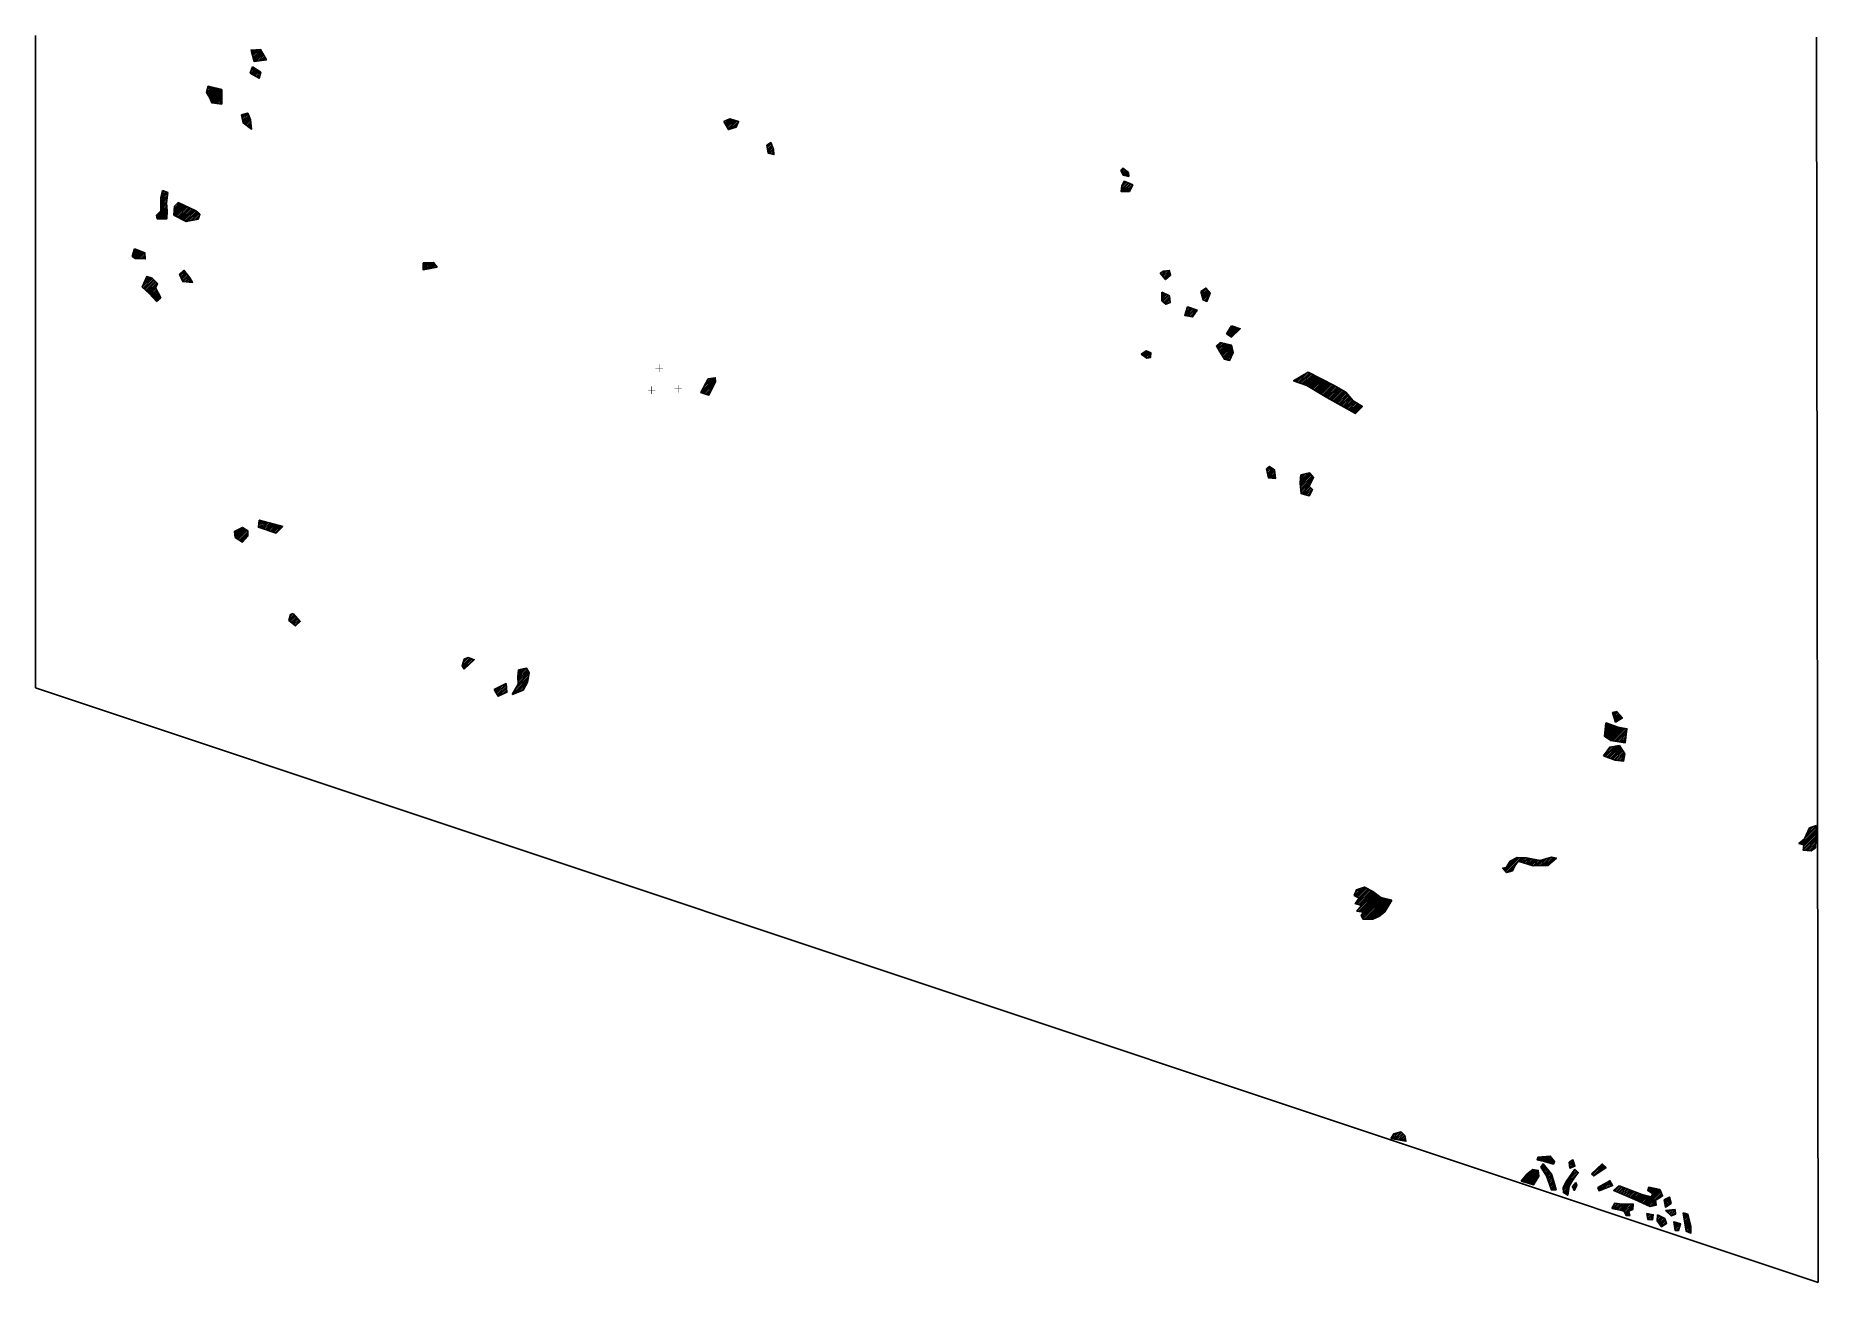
# Model space of a CAD drawing. Header units: metres. Extents: x -8.89 to -5.13, y -14.63 to -12.
import ezdxf

# ---------------------------------------------------------------- set-up
doc = ezdxf.new("R2010")
doc.units = ezdxf.units.M
doc.header["$LTSCALE"] = 25
doc.header["$MEASUREMENT"] = 0
doc.linetypes.add('STRICHPUNKTX2', pattern=[2, 1, -0.5, 0, -0.5])
doc.layers.get('0').update_dxf_attribs({"linetype": 'CONTINUOUS'})
for name, color, linetype in [('FEUER', 1, 'CONTINUOUS'), ('GRABUNGSGRENZE', 3, 'STRICHPUNKTX2'), ('KNOCHEN', 2, 'CONTINUOUS'), ('KNOCHENSCHRAFF', 2, 'CONTINUOUS')]:
    doc.layers.add(name, color=color, linetype=linetype)

# ---------------------------------------------------------------- blocks, each defined once
blk = doc.blocks.new('*X1')
at = {"color": 0}
for p, q in [((-843.5, -1203.06), (-843.26, -1202.83)), ((-843.42, -1203.34), (-842.89, -1202.81)), ((-843.35, -1203.62), (-842.52, -1202.79)), ((-843.27, -1203.89), (-842.15, -1202.77)), ((-843.2, -1204.17), (-841.78, -1202.75)), ((-843.12, -1204.45), (-841.48, -1202.81)), ((-843.05, -1204.73), (-841.36, -1203.04)), ((-842.97, -1205.01), (-841.23, -1203.27)), ((-842.88, -1205.28), (-841.1, -1203.5)), ((-842.48, -1205.22), (-840.98, -1203.72)), ((-842.07, -1205.17), (-840.85, -1203.95)), ((-841.66, -1205.11), (-840.72, -1204.18)), ((-843.61, -1207.77), (-842.62, -1206.78)), ((-843.59, -1207.4), (-842.83, -1206.64)), ((-843.39, -1207.9), (-842.4, -1206.92)), ((-843.37, -1206.82), (-843.05, -1206.5)), ((-843.16, -1208.03), (-842.19, -1207.06)), ((-842.94, -1208.16), (-841.97, -1207.2)), ((-842.71, -1208.29), (-841.76, -1207.33)), ((-842.49, -1208.42), (-841.55, -1207.47)), ((-842.26, -1208.54), (-841.58, -1207.86)), ((-841.25, -1205.06), (-840.6, -1204.4)), ((-840.84, -1205), (-840.47, -1204.63)), ((-840.43, -1204.94), (-840.35, -1204.86)), ((-852.9, -1211.76), (-851.82, -1210.68)), ((-852.79, -1212), (-851.54, -1210.75)), ((-852.77, -1211.27), (-852.1, -1210.61)), ((-852.66, -1212.22), (-851.26, -1210.82)), ((-852.64, -1210.79), (-852.39, -1210.54)), ((-852.52, -1212.44), (-850.97, -1210.89)), ((-852.38, -1212.65), (-850.69, -1210.96)), ((-852.25, -1212.87), (-850.41, -1211.03)), ((-852.14, -1213.12), (-850.13, -1211.1)), ((-852.04, -1213.37), (-849.84, -1211.18)), ((-851.94, -1213.63), (-849.72, -1211.4)), ((-851.85, -1213.88), (-849.72, -1211.76)), ((-842.04, -1208.67), (-841.72, -1208.35)), ((-851.63, -1214.02), (-849.72, -1212.11)), ((-851.31, -1214.06), (-849.72, -1212.46)), ((-851, -1214.1), (-849.72, -1212.82)), ((-850.68, -1214.14), (-849.72, -1213.17)), ((-850.37, -1214.18), (-849.72, -1213.53)), ((-850.05, -1214.21), (-849.72, -1213.88)), ((-849.74, -1214.25), (-849.72, -1214.23)), ((-845.52, -1216.75), (-845.21, -1216.44)), ((-845.46, -1217.04), (-844.7, -1216.29)), ((-845.4, -1217.33), (-844.23, -1216.17)), ((-845.33, -1217.63), (-844.13, -1216.42)), ((-845.27, -1217.92), (-844.02, -1216.67)), ((-845.21, -1218.21), (-843.92, -1216.92)), ((-845.02, -1218.37), (-843.82, -1217.17)), ((-844.81, -1218.52), (-843.71, -1217.42)), ((-844.61, -1218.67), (-843.63, -1217.69)), ((-844.41, -1218.82), (-843.59, -1218.01)), ((-844.21, -1218.97), (-843.56, -1218.33)), ((-844, -1219.12), (-843.53, -1218.65)), ((-843.8, -1219.28), (-843.49, -1218.97)), ((-843.6, -1219.43), (-843.46, -1219.29)), ((-743.64, -1218.11), (-743.28, -1217.75)), ((-743.51, -1218.33), (-742.6, -1217.42)), ((-743.38, -1218.56), (-742.24, -1217.42)), ((-743.25, -1218.78), (-741.97, -1217.5)), ((-743.12, -1219.01), (-741.7, -1217.58)), ((-743, -1219.23), (-741.43, -1217.67)), ((-742.87, -1219.46), (-741.16, -1217.75)), ((-742.66, -1219.61), (-740.89, -1217.83)), ((-742.15, -1219.45), (-740.63, -1217.93)), ((-741.64, -1219.29), (-740.89, -1218.54)), ((-734.69, -1222.94), (-734.58, -1222.84)), ((-734.63, -1223.24), (-733.82, -1222.43)), ((-734.57, -1223.53), (-733.72, -1222.68)), ((-734.51, -1223.82), (-733.62, -1222.94)), ((-734.45, -1224.12), (-733.53, -1223.2)), ((-734.39, -1224.41), (-733.43, -1223.46)), ((-734.27, -1224.65), (-733.33, -1223.71)), ((-733.99, -1224.72), (-733.26, -1223.99)), ((-733.71, -1224.8), (-733.23, -1224.32)), ((-733.43, -1224.87), (-733.2, -1224.64)), ((-862.61, -1234.19), (-861.28, -1232.87)), ((-862.61, -1234.55), (-861.15, -1233.09)), ((-862.61, -1234.9), (-861.2, -1233.49)), ((-862.61, -1235.26), (-861.25, -1233.89)), ((-862.61, -1235.61), (-861.3, -1234.29)), ((-862.54, -1233.77), (-861.54, -1232.77)), ((-862.41, -1233.28), (-861.8, -1232.67)), ((-862.28, -1232.8), (-862.05, -1232.57)), ((-863.49, -1237.9), (-861.34, -1235.75)), ((-863.42, -1238.18), (-861.31, -1236.07)), ((-863.34, -1238.46), (-861.28, -1236.4)), ((-863.03, -1238.5), (-861.25, -1236.72)), ((-862.67, -1238.49), (-861.25, -1237.08)), ((-862.61, -1235.96), (-861.34, -1234.7)), ((-862.61, -1236.32), (-861.39, -1235.1)), ((-862.61, -1236.67), (-861.36, -1235.42)), ((-862.3, -1238.49), (-861.26, -1237.44)), ((-861.94, -1238.48), (-861.28, -1237.81)), ((-859.84, -1237.44), (-857.91, -1235.51)), ((-859.8, -1237.04), (-858.15, -1235.39)), ((-859.8, -1237.74), (-857.67, -1235.62)), ((-859.76, -1236.64), (-858.39, -1235.28)), ((-859.71, -1236.25), (-858.63, -1235.17)), ((-859.67, -1235.85), (-858.87, -1235.05)), ((-859.56, -1237.86), (-857.43, -1235.74)), ((-859.33, -1237.99), (-857.19, -1235.85)), ((-859.1, -1238.11), (-856.95, -1235.96)), ((-858.87, -1238.23), (-856.71, -1236.08)), ((-858.63, -1238.35), (-856.47, -1236.19)), ((-858.4, -1238.47), (-856.23, -1236.3)), ((-858.17, -1238.59), (-856, -1236.42)), ((-857.94, -1238.71), (-855.76, -1236.53)), ((-857.7, -1238.83), (-855.52, -1236.65)), ((-857.47, -1238.96), (-855.28, -1236.76)), ((-857.24, -1239.08), (-855.07, -1236.91)), ((-856.79, -1238.98), (-854.87, -1237.07)), ((-856.34, -1238.88), (-854.68, -1237.23)), ((-855.89, -1238.79), (-854.49, -1237.39)), ((-855.44, -1238.69), (-854.38, -1237.63)), ((-861.58, -1238.47), (-861.29, -1238.18)), ((-854.98, -1238.59), (-854.57, -1238.18)), ((-868.54, -1246.48), (-867.23, -1245.18)), ((-868.53, -1246.12), (-867.49, -1245.08)), ((-868.36, -1245.6), (-867.75, -1244.99)), ((-868.33, -1246.63), (-866.97, -1245.28)), ((-868.19, -1245.08), (-868, -1244.89)), ((-868.12, -1246.77), (-866.72, -1245.37)), ((-867.87, -1246.88), (-866.46, -1245.47)), ((-867.53, -1246.89), (-866.2, -1245.56)), ((-867.19, -1246.9), (-865.94, -1245.66)), ((-866.84, -1246.91), (-865.92, -1245.99)), ((-866.5, -1246.92), (-865.91, -1246.33)), ((-866.15, -1246.93), (-865.89, -1246.67)), ((-858.58, -1250.31), (-857.69, -1249.43)), ((-807.22, -1248.81), (-806.15, -1247.73)), ((-807.22, -1249.16), (-805.79, -1247.73)), ((-807.22, -1248.46), (-806.51, -1247.74)), ((-807.22, -1248.1), (-806.87, -1247.75)), ((-806.87, -1249.16), (-805.42, -1247.72)), ((-806.43, -1249.08), (-805.06, -1247.71)), ((-806, -1249), (-804.87, -1247.87)), ((-805.56, -1248.92), (-804.72, -1248.07)), ((-805.13, -1248.84), (-804.57, -1248.28)), ((-804.69, -1248.75), (-804.42, -1248.48)), ((-866.5, -1252.93), (-864.53, -1250.97)), ((-866.31, -1253.1), (-864.32, -1251.1)), ((-866.25, -1252.33), (-864.8, -1250.88)), ((-866.13, -1253.27), (-864.14, -1251.28)), ((-865.99, -1251.72), (-865.07, -1250.79)), ((-865.94, -1253.44), (-863.96, -1251.46)), ((-865.75, -1253.6), (-863.79, -1251.64)), ((-865.73, -1251.1), (-865.34, -1250.71)), ((-865.57, -1253.77), (-863.61, -1251.81)), ((-865.38, -1253.94), (-863.43, -1251.99)), ((-865.2, -1254.11), (-863.38, -1252.28)), ((-865.01, -1254.28), (-863.66, -1252.92)), ((-858.47, -1250.56), (-857.54, -1249.63)), ((-858.36, -1250.81), (-857.38, -1249.83)), ((-858.26, -1251.06), (-857.23, -1250.02)), ((-858.15, -1251.3), (-857.07, -1250.22)), ((-858.04, -1251.55), (-856.92, -1250.42)), ((-857.88, -1251.73), (-856.76, -1250.62)), ((-857.55, -1251.77), (-856.61, -1250.82)), ((-857.23, -1251.8), (-856.46, -1251.02)), ((-856.91, -1251.83), (-856.32, -1251.24)), ((-856.59, -1251.86), (-856.19, -1251.46)), ((-856.27, -1251.89), (-856.05, -1251.68)), ((-855.95, -1251.93), (-855.91, -1251.89)), ((-864.85, -1254.46), (-863.61, -1253.23)), ((-864.68, -1254.65), (-863.49, -1253.46)), ((-864.52, -1254.84), (-863.37, -1253.69)), ((-864.35, -1255.03), (-863.25, -1253.92)), ((-864.19, -1255.22), (-863.13, -1254.16)), ((-864.02, -1255.4), (-863.01, -1254.39)), ((-863.86, -1255.59), (-862.88, -1254.62)), ((-863.69, -1255.78), (-862.76, -1254.85)), ((-863.52, -1255.97), (-862.64, -1255.09))]:
    blk.add_line(p, q, dxfattribs=at)
blk = doc.blocks.new('*X2')
at = {"color": 0}
for p, q in [((-659.83, -1228.35), (-659.36, -1227.87)), ((-659.73, -1228.6), (-659.16, -1228.03)), ((-659.62, -1228.84), (-658.97, -1228.19)), ((-659.52, -1229.09), (-658.78, -1228.35)), ((-659.38, -1229.3), (-658.58, -1228.51)), ((-659.29, -1230.63), (-659.19, -1230.53)), ((-659.09, -1229.37), (-658.39, -1228.67)), ((-658.8, -1229.43), (-658.3, -1228.94)), ((-658.51, -1229.5), (-658.28, -1229.27)), ((-659.83, -1232.59), (-658.21, -1230.97)), ((-659.8, -1232.2), (-658.46, -1230.86)), ((-659.76, -1231.81), (-658.7, -1230.75)), ((-659.65, -1231.34), (-658.94, -1230.64)), ((-659.64, -1232.75), (-657.97, -1231.08)), ((-659.28, -1232.75), (-657.72, -1231.19)), ((-658.93, -1232.75), (-657.48, -1231.29)), ((-658.58, -1232.75), (-657.65, -1231.82)), ((-658.22, -1232.75), (-658.01, -1232.53)), ((-651.21, -1250.48), (-650.15, -1249.43)), ((-651.04, -1250.67), (-649.75, -1249.38)), ((-651.54, -1250.1), (-651, -1249.56)), ((-651.37, -1250.29), (-650.56, -1249.48)), ((-650.88, -1250.86), (-649.64, -1249.62)), ((-650.71, -1251.04), (-649.56, -1249.9)), ((-650.54, -1251.23), (-649.48, -1250.17)), ((-642.92, -1254.21), (-641.89, -1253.18)), ((-651.3, -1254.11), (-651.22, -1254.03)), ((-651.3, -1254.46), (-650.98, -1254.14)), ((-651.3, -1254.82), (-650.74, -1254.26)), ((-651.3, -1255.17), (-650.5, -1254.37)), ((-651.3, -1255.53), (-650.26, -1254.48)), ((-651.24, -1255.82), (-650.02, -1254.6)), ((-651.05, -1255.98), (-649.78, -1254.71)), ((-650.86, -1256.14), (-649.65, -1254.93)), ((-650.67, -1256.3), (-649.61, -1255.24)), ((-650.47, -1256.46), (-649.56, -1255.55)), ((-650.03, -1256.37), (-649.52, -1255.86)), ((-642.99, -1253.93), (-642.56, -1253.5)), ((-642.85, -1254.49), (-641.73, -1253.38)), ((-642.77, -1254.77), (-641.58, -1253.58)), ((-642.7, -1255.06), (-641.43, -1253.78)), ((-642.63, -1255.34), (-641.27, -1253.98)), ((-642.54, -1255.6), (-641.12, -1254.18)), ((-642.29, -1255.71), (-641.27, -1254.69)), ((-642.04, -1255.81), (-641.49, -1255.26)), ((-641.8, -1255.92), (-641.72, -1255.84)), ((-646.39, -1258.74), (-644.99, -1257.35)), ((-646.21, -1258.21), (-645.25, -1257.26)), ((-646.21, -1258.92), (-644.73, -1257.44)), ((-646.03, -1257.68), (-645.51, -1257.16)), ((-645.91, -1258.97), (-644.47, -1257.54)), ((-645.85, -1257.15), (-645.77, -1257.07)), ((-645.61, -1259.03), (-644.22, -1257.63)), ((-645.31, -1259.08), (-643.96, -1257.72)), ((-645.02, -1259.14), (-644.2, -1258.32)), ((-637.5, -1262.58), (-636.14, -1261.22)), ((-637.43, -1262.87), (-635.88, -1261.31)), ((-637.22, -1263.01), (-635.61, -1261.4)), ((-637.01, -1263.15), (-635.34, -1261.49)), ((-636.95, -1261.67), (-636.41, -1261.14)), ((-636.8, -1263.29), (-635.08, -1261.57)), ((-636.59, -1263.44), (-634.81, -1261.66)), ((-655.5, -1267.14), (-654.89, -1266.54)), ((-655.29, -1267.29), (-654.4, -1266.41)), ((-655.08, -1267.44), (-654.16, -1266.52)), ((-654.88, -1267.58), (-653.92, -1266.63)), ((-654.67, -1267.73), (-653.67, -1266.74)), ((-654.46, -1267.88), (-653.58, -1267)), ((-654.06, -1267.83), (-653.62, -1267.39)), ((-639.67, -1265.46), (-638.87, -1264.66)), ((-639.53, -1265.68), (-638.58, -1264.72)), ((-639.4, -1265.9), (-638.28, -1264.78)), ((-639.26, -1266.11), (-637.99, -1264.84)), ((-639.13, -1266.33), (-637.7, -1264.91)), ((-639, -1266.55), (-637.41, -1264.97)), ((-638.87, -1266.78), (-637.12, -1265.03)), ((-638.74, -1267), (-636.83, -1265.09)), ((-638.61, -1267.22), (-636.58, -1265.2)), ((-638.48, -1267.45), (-636.51, -1265.48)), ((-638.34, -1267.67), (-636.43, -1265.76)), ((-638.21, -1267.89), (-636.36, -1266.04)), ((-638.08, -1268.12), (-636.29, -1266.32)), ((-637.81, -1268.2), (-636.22, -1266.6)), ((-637.52, -1268.26), (-636.36, -1267.1)), ((-637.24, -1268.33), (-636.66, -1267.75)), ((-623.01, -1272.85), (-621.97, -1271.8)), ((-622.76, -1272.94), (-621.09, -1271.28)), ((-622.5, -1273.03), (-620.35, -1270.89)), ((-622.24, -1273.13), (-620.12, -1271.01)), ((-621.98, -1273.22), (-619.88, -1271.13)), ((-621.72, -1273.32), (-619.65, -1271.25)), ((-621.46, -1273.41), (-619.41, -1271.37)), ((-621.2, -1273.51), (-619.18, -1271.49)), ((-620.94, -1273.6), (-618.95, -1271.61)), ((-620.68, -1273.7), (-618.71, -1271.73)), ((-620.46, -1273.83), (-618.48, -1271.85)), ((-620.24, -1273.96), (-618.25, -1271.97)), ((-748.44, -1275.23), (-745.54, -1272.33)), ((-748.34, -1274.79), (-745.62, -1272.06)), ((-748.16, -1275.31), (-745.52, -1272.66)), ((-747.96, -1274.05), (-746.03, -1272.11)), ((-747.89, -1275.4), (-745.64, -1273.14)), ((-747.62, -1275.48), (-745.97, -1273.83)), ((-747.58, -1273.31), (-746.44, -1272.17)), ((-747.35, -1275.56), (-746.3, -1274.51)), ((-747.2, -1272.58), (-746.85, -1272.23)), ((-747.08, -1275.64), (-746.64, -1275.2)), ((-623.27, -1272.75), (-622.85, -1272.33)), ((-620.02, -1274.09), (-618.01, -1272.09)), ((-619.8, -1274.23), (-617.78, -1272.2)), ((-619.58, -1274.36), (-617.54, -1272.32)), ((-619.36, -1274.49), (-617.31, -1272.44)), ((-619.14, -1274.63), (-617.08, -1272.56)), ((-618.92, -1274.76), (-616.84, -1272.68)), ((-618.7, -1274.89), (-616.61, -1272.8)), ((-618.48, -1275.03), (-616.37, -1272.92)), ((-618.26, -1275.16), (-616.14, -1273.04)), ((-618.04, -1275.29), (-615.91, -1273.16)), ((-617.82, -1275.43), (-615.67, -1273.28)), ((-617.6, -1275.56), (-615.44, -1273.4)), ((-617.38, -1275.69), (-615.2, -1273.52)), ((-617.16, -1275.83), (-614.97, -1273.64)), ((-616.94, -1275.96), (-614.74, -1273.77)), ((-616.72, -1276.09), (-614.52, -1273.9)), ((-616.5, -1276.23), (-614.29, -1274.03)), ((-616.27, -1276.35), (-614.07, -1274.15)), ((-616.04, -1276.48), (-613.85, -1274.28)), ((-615.82, -1276.61), (-613.62, -1274.41)), ((-615.59, -1276.73), (-613.4, -1274.54)), ((-615.36, -1276.86), (-613.17, -1274.67)), ((-615.13, -1276.99), (-612.95, -1274.8)), ((-614.91, -1277.11), (-612.72, -1274.93)), ((-614.68, -1277.24), (-612.5, -1275.06)), ((-614.45, -1277.37), (-612.32, -1275.23)), ((-614.23, -1277.49), (-612.16, -1275.42)), ((-614, -1277.62), (-612, -1275.62)), ((-613.77, -1277.75), (-611.84, -1275.81)), ((-613.54, -1277.87), (-611.68, -1276)), ((-613.32, -1278), (-611.52, -1276.2)), ((-613.09, -1278.12), (-611.36, -1276.39)), ((-612.86, -1278.25), (-611.2, -1276.58)), ((-612.64, -1278.38), (-611.04, -1276.78)), ((-612.41, -1278.5), (-610.86, -1276.96)), ((-612.18, -1278.63), (-610.64, -1277.09)), ((-611.96, -1278.76), (-610.43, -1277.23)), ((-611.73, -1278.88), (-610.21, -1277.36)), ((-611.5, -1279.01), (-609.99, -1277.5)), ((-611.27, -1279.14), (-609.77, -1277.63)), ((-611.05, -1279.26), (-609.55, -1277.77)), ((-610.82, -1279.39), (-609.33, -1277.9)), ((-610.59, -1279.52), (-609.11, -1278.04)), ((-629.15, -1291.36), (-628.8, -1291.01)), ((-629.09, -1291.65), (-628.35, -1290.91)), ((-629.03, -1291.94), (-628.14, -1291.05)), ((-628.97, -1292.23), (-627.93, -1291.19)), ((-628.9, -1292.52), (-627.71, -1291.33)), ((-628.84, -1292.82), (-627.5, -1291.47)), ((-628.78, -1293.11), (-627.46, -1291.79)), ((-628.5, -1293.18), (-627.43, -1292.11)), ((-628.19, -1293.23), (-627.4, -1292.43)), ((-627.88, -1293.27), (-627.36, -1292.75)), ((-627.57, -1293.31), (-627.33, -1293.07)), ((-622.05, -1294.16), (-620.07, -1292.17)), ((-622.05, -1294.51), (-619.9, -1292.36)), ((-622.02, -1293.77), (-620.41, -1292.17)), ((-622.02, -1294.83), (-619.73, -1292.54)), ((-621.99, -1295.16), (-619.56, -1292.73)), ((-621.98, -1293.38), (-620.89, -1292.29)), ((-621.96, -1295.48), (-619.4, -1292.92)), ((-621.95, -1292.99), (-621.36, -1292.41)), ((-621.93, -1295.81), (-619.23, -1293.1)), ((-621.92, -1292.61), (-621.84, -1292.53)), ((-621.9, -1296.13), (-619.6, -1293.83)), ((-621.88, -1296.46), (-620, -1294.58)), ((-621.64, -1296.57), (-620.1, -1295.03)), ((-621.36, -1296.65), (-619.91, -1295.2)), ((-621.09, -1296.73), (-619.73, -1295.37)), ((-620.81, -1296.8), (-619.55, -1295.54)), ((-620.53, -1296.88), (-619.6, -1295.95)), ((-620.25, -1296.95), (-620.09, -1296.79))]:
    blk.add_line(p, q, dxfattribs=at)
blk = doc.blocks.new('*X3')
at = {"color": 0}
for p, q in [((-841.82, -1302.14), (-841.77, -1302.1)), ((-847.04, -1304.54), (-846.99, -1304.49)), ((-847.01, -1304.86), (-846.29, -1304.14)), ((-846.97, -1305.17), (-845.59, -1303.79)), ((-846.93, -1305.49), (-845.19, -1303.75)), ((-846.88, -1305.8), (-844.98, -1303.89)), ((-846.67, -1305.93), (-844.76, -1304.03)), ((-846.45, -1306.07), (-844.55, -1304.17)), ((-846.23, -1306.2), (-844.34, -1304.31)), ((-846.01, -1306.34), (-844.25, -1304.58)), ((-845.79, -1306.47), (-844.25, -1304.93)), ((-845.57, -1306.6), (-844.25, -1305.29)), ((-841.94, -1303.32), (-840.94, -1302.33)), ((-841.9, -1302.93), (-841.22, -1302.25)), ((-841.9, -1303.64), (-840.67, -1302.41)), ((-841.86, -1302.54), (-841.5, -1302.18)), ((-841.63, -1303.72), (-840.39, -1302.48)), ((-841.36, -1303.81), (-840.11, -1302.56)), ((-841.1, -1303.9), (-839.84, -1302.64)), ((-840.83, -1303.98), (-839.56, -1302.72)), ((-840.56, -1304.07), (-839.28, -1302.79)), ((-840.3, -1304.16), (-839.01, -1302.87)), ((-840.03, -1304.25), (-838.73, -1302.95)), ((-839.76, -1304.33), (-838.45, -1303.02)), ((-839.5, -1304.42), (-838.18, -1303.1)), ((-839.23, -1304.51), (-837.9, -1303.18)), ((-838.96, -1304.59), (-837.62, -1303.25)), ((-838.7, -1304.68), (-837.35, -1303.33)), ((-838.43, -1304.77), (-837.07, -1303.41)), ((-845.35, -1306.74), (-845.08, -1306.46)), ((-835.48, -1323.39), (-834.3, -1322.2)), ((-835.47, -1323.02), (-834.46, -1322.01)), ((-835.33, -1322.53), (-834.63, -1321.82)), ((-835.29, -1323.55), (-834.13, -1322.39)), ((-835.2, -1322.05), (-835.16, -1322)), ((-835.1, -1323.71), (-833.97, -1322.58)), ((-834.9, -1323.87), (-833.8, -1322.76)), ((-834.71, -1324.02), (-833.64, -1322.95)), ((-834.51, -1324.18), (-833.47, -1323.14)), ((-834.32, -1324.34), (-833.31, -1323.33)), ((-798.98, -1332.85), (-797.38, -1331.25)), ((-798.88, -1333.09), (-797.12, -1331.34)), ((-798.81, -1332.33), (-797.64, -1331.15)), ((-798.74, -1333.31), (-796.86, -1331.43)), ((-798.64, -1331.8), (-798.15, -1331.31)), ((-798.6, -1333.53), (-796.59, -1331.52)), ((-788.35, -1338.83), (-785.05, -1335.53)), ((-787.9, -1338.03), (-784.97, -1335.1)), ((-787.87, -1338.7), (-785.12, -1335.96)), ((-787.45, -1337.22), (-784.89, -1334.66)), ((-787.22, -1335.23), (-785.38, -1333.39)), ((-787.21, -1335.57), (-785.25, -1333.62)), ((-787.2, -1335.91), (-785.12, -1333.84)), ((-787.19, -1334.84), (-785.82, -1333.47)), ((-787.19, -1336.26), (-785, -1334.06)), ((-787.18, -1336.6), (-784.87, -1334.29)), ((-787.14, -1334.44), (-786.27, -1333.57)), ((-787.1, -1334.05), (-786.71, -1333.66)), ((-792.14, -1338.03), (-791.68, -1337.56)), ((-792, -1338.24), (-791, -1337.24)), ((-791.87, -1338.46), (-790.32, -1336.92)), ((-791.73, -1338.68), (-789.71, -1336.66)), ((-791.6, -1338.9), (-789.67, -1336.97)), ((-791.46, -1339.12), (-789.64, -1337.29)), ((-791.28, -1339.28), (-789.6, -1337.61)), ((-790.61, -1338.97), (-789.57, -1337.93)), ((-789.94, -1338.66), (-789.53, -1338.25)), ((-787.28, -1338.47), (-785.25, -1336.44)), ((-786.69, -1338.24), (-785.68, -1337.22))]:
    blk.add_line(p, q, dxfattribs=at)
blk = doc.blocks.new('*X4')
at = {"color": 0}
for p, q in [((-556.12, -1342.78), (-556.09, -1342.74)), ((-556.03, -1343.04), (-555.63, -1342.64)), ((-555.95, -1343.31), (-555.2, -1342.57)), ((-555.86, -1343.58), (-555.04, -1342.75)), ((-555.77, -1343.84), (-554.87, -1342.94)), ((-555.68, -1344.11), (-554.71, -1343.13)), ((-555.59, -1344.37), (-554.54, -1343.32)), ((-555.51, -1344.64), (-554.37, -1343.51)), ((-557.81, -1347.65), (-555.72, -1345.56)), ((-557.77, -1347.26), (-555.99, -1345.47)), ((-557.74, -1346.87), (-556.25, -1345.38)), ((-557.7, -1346.48), (-556.51, -1345.29)), ((-557.66, -1346.09), (-556.78, -1345.2)), ((-557.65, -1347.84), (-555.46, -1345.65)), ((-557.63, -1345.7), (-557.04, -1345.11)), ((-557.59, -1345.31), (-557.3, -1345.02)), ((-557.44, -1347.99), (-555.2, -1345.74)), ((-557.23, -1348.13), (-554.92, -1345.82)), ((-557.02, -1348.28), (-554.62, -1345.88)), ((-556.82, -1348.42), (-554.33, -1345.93)), ((-556.61, -1348.57), (-554.03, -1345.99)), ((-556.35, -1348.67), (-553.73, -1346.04)), ((-556.05, -1348.71), (-553.43, -1346.1)), ((-555.74, -1348.76), (-553.13, -1346.15)), ((-555.43, -1348.81), (-553.13, -1346.51)), ((-555.13, -1348.85), (-553.18, -1346.91)), ((-554.91, -1344.39), (-554.21, -1343.69)), ((-557.87, -1351.95), (-555.8, -1349.88)), ((-557.7, -1351.42), (-556.22, -1349.94)), ((-557.61, -1352.05), (-555.39, -1349.82)), ((-557.35, -1352.14), (-554.97, -1349.76)), ((-557.09, -1352.24), (-554.63, -1349.77)), ((-556.85, -1350.22), (-556.63, -1350)), ((-556.84, -1352.33), (-554.5, -1349.99)), ((-556.58, -1352.43), (-554.36, -1350.21)), ((-556.32, -1352.52), (-554.22, -1350.43)), ((-556.06, -1352.62), (-554.09, -1350.64)), ((-555.8, -1352.71), (-553.95, -1350.86)), ((-554.82, -1348.9), (-553.23, -1347.31)), ((-554.51, -1348.95), (-553.28, -1347.71)), ((-554.2, -1348.99), (-553.33, -1348.12)), ((-553.9, -1349.04), (-553.38, -1348.52)), ((-553.59, -1349.09), (-553.43, -1348.92)), ((-555.55, -1352.81), (-553.82, -1351.08)), ((-555.23, -1352.85), (-553.68, -1351.3)), ((-554.92, -1352.89), (-553.56, -1351.53)), ((-554.6, -1352.92), (-553.63, -1351.96)), ((-554.28, -1352.96), (-553.71, -1352.38)), ((-553.97, -1353), (-553.78, -1352.81)), ((-516.61, -1370.45), (-515.68, -1369.52)), ((-516.33, -1370.52), (-513.08, -1367.27)), ((-516.05, -1370.59), (-513.1, -1367.64)), ((-515.85, -1371.81), (-513.17, -1369.12)), ((-515.82, -1371.42), (-513.15, -1368.75)), ((-515.79, -1371.03), (-513.13, -1368.38)), ((-515.77, -1370.66), (-513.12, -1368.01)), ((-515.58, -1369.42), (-513.07, -1366.9)), ((-515.54, -1371.85), (-513.18, -1369.49)), ((-515.29, -1368.76), (-513.17, -1366.64)), ((-515.21, -1371.87), (-513.2, -1369.86)), ((-514.99, -1368.11), (-513.7, -1366.83)), ((-514.69, -1367.46), (-514.24, -1367.01)), ((-579.01, -1375.92), (-576.66, -1373.57)), ((-578.85, -1376.11), (-576.09, -1373.35)), ((-578.69, -1376.3), (-575.75, -1373.37)), ((-578.53, -1376.5), (-575.42, -1373.39)), ((-575.84, -1374.17), (-575.08, -1373.41)), ((-575.57, -1374.25), (-574.75, -1373.42)), ((-575.3, -1374.33), (-574.41, -1373.44)), ((-575.03, -1374.42), (-574.1, -1373.48)), ((-574.76, -1374.5), (-573.8, -1373.54)), ((-574.49, -1374.59), (-573.51, -1373.6)), ((-571.43, -1375.05), (-569.96, -1373.58)), ((-571.07, -1375.05), (-569.45, -1373.43)), ((-570.71, -1375.04), (-568.98, -1373.31)), ((-570.35, -1375.04), (-568.67, -1373.36)), ((-569.99, -1375.03), (-568.36, -1373.4)), ((-568.63, -1374.02), (-568.05, -1373.45)), ((-514.88, -1371.89), (-513.22, -1370.23)), ((-514.55, -1371.91), (-513.23, -1370.6)), ((-514.21, -1371.93), (-513.25, -1370.97)), ((-579.17, -1375.73), (-578.97, -1375.53)), ((-578.1, -1376.43), (-576.68, -1375)), ((-577.97, -1374.53), (-577.44, -1374)), ((-577.6, -1376.28), (-577.06, -1375.73)), ((-574.22, -1374.67), (-573.21, -1373.65)), ((-573.95, -1374.75), (-572.91, -1373.71)), ((-573.68, -1374.84), (-572.62, -1373.77)), ((-573.41, -1374.92), (-572.32, -1373.83)), ((-573.14, -1375), (-572.03, -1373.89)), ((-572.86, -1375.08), (-571.73, -1373.94)), ((-572.5, -1375.07), (-571.43, -1374)), ((-572.15, -1375.07), (-570.97, -1373.89)), ((-571.79, -1375.06), (-570.46, -1373.74)), ((-610.62, -1381.37), (-609.01, -1379.76)), ((-610.45, -1380.84), (-609.57, -1379.96)), ((-610.4, -1381.5), (-608.49, -1379.59)), ((-610.27, -1383.14), (-607.33, -1380.19)), ((-610.22, -1380.26), (-610.12, -1380.16)), ((-610.19, -1382.7), (-607.56, -1380.07)), ((-610.17, -1381.62), (-608.26, -1379.71)), ((-610.08, -1384.71), (-606.25, -1380.89)), ((-610, -1383.22), (-607.09, -1380.32)), ((-609.94, -1381.75), (-608.03, -1379.83)), ((-609.77, -1384.76), (-606.05, -1381.04)), ((-609.73, -1383.31), (-606.86, -1380.44)), ((-609.71, -1381.87), (-607.79, -1379.95)), ((-609.46, -1383.39), (-606.64, -1380.57)), ((-609.19, -1383.47), (-606.45, -1380.73)), ((-609.46, -1384.8), (-605.86, -1381.2)), ((-609.18, -1385.58), (-605.26, -1381.67)), ((-609.15, -1384.85), (-605.66, -1381.35)), ((-609.06, -1385.82), (-605.07, -1381.82)), ((-608.94, -1386.05), (-604.78, -1381.89)), ((-608.84, -1384.89), (-605.46, -1381.51)), ((-608.81, -1386.28), (-604.49, -1381.95)), ((-608.52, -1386.34), (-604.2, -1382.01)), ((-608.18, -1386.35), (-603.91, -1382.08)), ((-607.84, -1386.36), (-603.62, -1382.14)), ((-607.49, -1386.37), (-603.33, -1382.2)), ((-607.15, -1386.38), (-603.04, -1382.27)), ((-606.8, -1386.39), (-602.75, -1382.33)), ((-606.24, -1386.18), (-603.22, -1383.16)), ((-605.59, -1385.89), (-603.74, -1384.03)), ((-602.89, -1432.68), (-601.78, -1431.57)), ((-602.59, -1432.73), (-601.3, -1431.45)), ((-602.4, -1431.83), (-602.25, -1431.69)), ((-602.29, -1432.79), (-600.83, -1431.32)), ((-602, -1432.85), (-600.6, -1431.45)), ((-601.7, -1432.9), (-600.42, -1431.62)), ((-601.4, -1432.96), (-600.24, -1431.8)), ((-601.11, -1433.02), (-600.07, -1431.98)), ((-600.81, -1433.08), (-599.95, -1432.21)), ((-600.51, -1433.13), (-599.89, -1432.51)), ((-600.22, -1433.19), (-599.83, -1432.8)), ((-599.92, -1433.25), (-599.77, -1433.09)), ((-571.99, -1437.14), (-571.45, -1436.6)), ((-571.91, -1436.7), (-571.84, -1436.63)), ((-571.76, -1437.25), (-571.06, -1436.56)), ((-571.47, -1437.32), (-570.67, -1436.52)), ((-571.18, -1437.39), (-570.28, -1436.49)), ((-570.9, -1437.46), (-569.89, -1436.45)), ((-570.61, -1437.52), (-569.5, -1436.41)), ((-570.33, -1437.6), (-569.2, -1436.46)), ((-570.05, -1437.67), (-569.04, -1436.66)), ((-569.77, -1437.75), (-568.88, -1436.85)), ((-569.5, -1437.82), (-568.72, -1437.05)), ((-569.22, -1437.9), (-568.56, -1437.24)), ((-568.94, -1437.97), (-568.4, -1437.44)), ((-565.24, -1437.81), (-564.87, -1437.44)), ((-565.21, -1438.13), (-564.44, -1437.36)), ((-575.21, -1441.77), (-572.71, -1439.27)), ((-575.04, -1441.25), (-573.33, -1439.54)), ((-574.93, -1441.84), (-572.41, -1439.32)), ((-574.66, -1441.92), (-572.11, -1439.38)), ((-574.38, -1442), (-571.81, -1439.43)), ((-574.1, -1442.08), (-571.78, -1439.75)), ((-573.83, -1442.16), (-571.75, -1440.08)), ((-573.56, -1442.24), (-571.72, -1440.41)), ((-573.29, -1442.33), (-571.84, -1440.88)), ((-571.19, -1438.81), (-570.63, -1438.25)), ((-571.05, -1439.03), (-570.47, -1438.44)), ((-570.92, -1439.25), (-570.31, -1438.64)), ((-570.78, -1439.46), (-570.15, -1438.83)), ((-570.65, -1439.68), (-569.99, -1439.02)), ((-570.51, -1439.9), (-569.83, -1439.22)), ((-570.38, -1440.12), (-569.67, -1439.41)), ((-570.24, -1440.34), (-569.51, -1439.6)), ((-570.11, -1440.56), (-569.35, -1439.8)), ((-570.01, -1440.81), (-569.19, -1439.99)), ((-569.91, -1441.07), (-569.03, -1440.18)), ((-569.82, -1441.33), (-568.94, -1440.45)), ((-569.72, -1441.59), (-568.85, -1440.72)), ((-569.63, -1441.85), (-568.77, -1440.99)), ((-569.54, -1442.11), (-568.69, -1441.26)), ((-568.66, -1438.05), (-568.54, -1437.92)), ((-566.57, -1443.02), (-563.38, -1439.84)), ((-566.55, -1443.36), (-564.18, -1440.99)), ((-566.12, -1442.23), (-563.56, -1439.67)), ((-565.57, -1441.33), (-563.74, -1439.49)), ((-565.19, -1438.46), (-564.36, -1437.63)), ((-565.16, -1438.79), (-564.27, -1437.9)), ((-564.83, -1438.82), (-564.19, -1438.17)), ((-564.81, -1440.21), (-563.91, -1439.31)), ((-564.26, -1438.6), (-564.11, -1438.45)), ((-560.5, -1440.14), (-559.74, -1439.38)), ((-560.32, -1440.32), (-558.16, -1438.16)), ((-560.15, -1440.5), (-557.98, -1438.33)), ((-559.43, -1440.13), (-557.8, -1438.5)), ((-558.31, -1439.37), (-557.62, -1438.67)), ((-573.03, -1442.41), (-572.41, -1441.79)), ((-569.44, -1442.37), (-568.61, -1441.53)), ((-569.35, -1442.63), (-568.53, -1441.8)), ((-569.26, -1442.89), (-568.45, -1442.08)), ((-569.16, -1443.15), (-568.37, -1442.36)), ((-569.07, -1443.41), (-568.3, -1442.63)), ((-568.85, -1443.54), (-568.22, -1442.91)), ((-568.48, -1443.52), (-568.14, -1443.19)), ((-568.11, -1443.51), (-568.06, -1443.46)), ((-566.52, -1443.69), (-564.84, -1442)), ((-566.49, -1444.01), (-565.26, -1442.78)), ((-566.33, -1444.21), (-565.33, -1443.2)), ((-566.11, -1444.34), (-565.4, -1443.62)), ((-565.89, -1444.47), (-565.47, -1444.05)), ((-565.67, -1444.61), (-565.53, -1444.47)), ((-564.49, -1443.07), (-563.77, -1442.35)), ((-564.48, -1442.71), (-563.85, -1442.08)), ((-564.37, -1443.3), (-563.7, -1442.64)), ((-564.25, -1443.54), (-564.03, -1443.31)), ((-559.19, -1443.07), (-559.02, -1442.9)), ((-559.1, -1443.34), (-558.22, -1442.46)), ((-559.01, -1443.6), (-557.42, -1442.01)), ((-558.66, -1443.61), (-556.66, -1441.61)), ((-558.08, -1443.38), (-556.54, -1441.84)), ((-557.5, -1443.15), (-556.41, -1442.06)), ((-556.92, -1442.93), (-556.29, -1442.29)), ((-556.34, -1442.7), (-556.16, -1442.52)), ((-555.86, -1443.63), (-555.81, -1443.59)), ((-555.61, -1443.74), (-554.58, -1442.71)), ((-555.37, -1443.85), (-554.33, -1442.81)), ((-555.12, -1443.95), (-554.07, -1442.91)), ((-554.87, -1444.06), (-553.82, -1443)), ((-554.63, -1444.17), (-553.56, -1443.1)), ((-554.38, -1444.28), (-553.31, -1443.2)), ((-554.14, -1444.38), (-553.05, -1443.3)), ((-553.89, -1444.49), (-552.8, -1443.4)), ((-553.65, -1444.6), (-552.55, -1443.5)), ((-553.4, -1444.71), (-552.29, -1443.6)), ((-553.15, -1444.82), (-552.04, -1443.7)), ((-552.91, -1444.92), (-551.78, -1443.8)), ((-552.66, -1445.03), (-551.53, -1443.9)), ((-552.42, -1445.14), (-551.27, -1444)), ((-552.17, -1445.25), (-551.02, -1444.09)), ((-551.93, -1445.36), (-550.76, -1444.19)), ((-551.68, -1445.46), (-550.51, -1444.29)), ((-551.43, -1445.57), (-550.25, -1444.39)), ((-551.19, -1445.68), (-550, -1444.49)), ((-550.95, -1445.79), (-549.72, -1444.56)), ((-550.71, -1445.9), (-549.44, -1444.64)), ((-550.46, -1446.01), (-549.16, -1444.71)), ((-550.22, -1446.12), (-548.87, -1444.78)), ((-549.98, -1446.23), (-548.59, -1444.85)), ((-549.73, -1446.35), (-548.31, -1444.92)), ((-549.49, -1446.46), (-548.03, -1444.99)), ((-549.25, -1446.57), (-546.15, -1443.47)), ((-549.01, -1446.68), (-546.04, -1443.71)), ((-548.76, -1446.79), (-545.93, -1443.96)), ((-548.62, -1443.46), (-548.19, -1443.03)), ((-548.58, -1443.77), (-547.89, -1443.09)), ((-548.52, -1446.9), (-545.82, -1444.2)), ((-548.37, -1443.92), (-547.6, -1443.15)), ((-548.15, -1444.06), (-547.31, -1443.21)), ((-547.94, -1444.2), (-547.01, -1443.27)), ((-547.83, -1444.8), (-546.42, -1443.39)), ((-547.73, -1444.34), (-546.72, -1443.33)), ((-546.94, -1445.68), (-545.72, -1444.45)), ((-546.04, -1445.13), (-545.61, -1444.69)), ((-556.15, -1447.46), (-555.09, -1446.39)), ((-555.98, -1446.93), (-555.4, -1446.35)), ((-555.86, -1447.52), (-554.77, -1446.44)), ((-555.56, -1447.58), (-554.46, -1446.48)), ((-555.27, -1447.63), (-554.15, -1446.52)), ((-554.97, -1447.69), (-553.81, -1446.54)), ((-554.67, -1447.75), (-553.47, -1446.55)), ((-554.39, -1447.82), (-553.13, -1446.56)), ((-554.12, -1447.9), (-552.78, -1446.57)), ((-553.86, -1447.99), (-552.44, -1446.58)), ((-553.64, -1448.13), (-552.03, -1446.52)), ((-553.53, -1448.37), (-551.81, -1446.66)), ((-553.41, -1448.61), (-551.83, -1447.03)), ((-553.29, -1448.84), (-552.67, -1448.22)), ((-553.06, -1448.97), (-552.59, -1448.5)), ((-552.71, -1448.97), (-552.52, -1448.78)), ((-552.26, -1447.81), (-551.85, -1447.4)), ((-548.84, -1448.64), (-548.75, -1448.54)), ((-548.8, -1448.94), (-548.45, -1448.6)), ((-548.75, -1449.25), (-548.15, -1448.65)), ((-548.7, -1449.55), (-547.86, -1448.71)), ((-548.59, -1449.79), (-547.56, -1448.77)), ((-548.28, -1447.01), (-547.02, -1445.76)), ((-547.89, -1446.97), (-546.98, -1446.07)), ((-547.43, -1446.87), (-546.93, -1446.37)), ((-546.97, -1446.76), (-546.89, -1446.68)), ((-546.64, -1448.9), (-546.58, -1448.85)), ((-545.23, -1445.73), (-545.01, -1445.52)), ((-545.17, -1446.03), (-544.34, -1445.19)), ((-545.11, -1446.32), (-544.04, -1445.25)), ((-545.06, -1446.62), (-543.98, -1445.54)), ((-545, -1446.91), (-543.91, -1445.83)), ((-544.92, -1447.89), (-544.88, -1447.86)), ((-544.78, -1447.05), (-543.85, -1446.12)), ((-544.74, -1448.07), (-544.5, -1447.83)), ((-544.56, -1448.24), (-544.12, -1447.8)), ((-544.38, -1448.41), (-543.74, -1447.77)), ((-544.2, -1448.59), (-543.36, -1447.75)), ((-544.02, -1448.76), (-542.98, -1447.72)), ((-543.89, -1446.51), (-543.79, -1446.41)), ((-543.84, -1448.93), (-542.89, -1447.99)), ((-543.46, -1448.91), (-542.85, -1448.3)), ((-542.83, -1448.63), (-542.82, -1448.62)), ((-541.23, -1448.45), (-541.18, -1448.39)), ((-541.18, -1448.75), (-540.89, -1448.47)), ((-541.13, -1449.05), (-540.61, -1448.54)), ((-541.08, -1449.36), (-540.33, -1448.61)), ((-541.03, -1449.66), (-540.18, -1448.82)), ((-548.27, -1449.83), (-547.6, -1449.16)), ((-547.95, -1449.86), (-547.65, -1449.57)), ((-546.73, -1450.05), (-545.87, -1449.2)), ((-546.7, -1449.68), (-546.11, -1449.09)), ((-546.67, -1449.29), (-546.35, -1448.97)), ((-546.58, -1450.26), (-545.64, -1449.32)), ((-546.43, -1450.47), (-545.4, -1449.44)), ((-546.28, -1450.67), (-545.17, -1449.56)), ((-546.13, -1450.88), (-545.03, -1449.78)), ((-545.99, -1451.08), (-544.93, -1450.03)), ((-545.84, -1451.29), (-544.83, -1450.28)), ((-544.98, -1450.78), (-544.73, -1450.53)), ((-543.16, -1450.38), (-543.07, -1450.29)), ((-543.12, -1450.69), (-542.8, -1450.37)), ((-543.08, -1451), (-542.54, -1450.46)), ((-543.03, -1451.31), (-542.27, -1450.55)), ((-542.99, -1451.62), (-542, -1450.63)), ((-542.95, -1451.93), (-541.77, -1450.75)), ((-542.76, -1452.09), (-541.91, -1451.25)), ((-542.42, -1452.12), (-542.05, -1451.75)), ((-540.98, -1449.96), (-540.11, -1449.1)), ((-540.92, -1450.26), (-540.04, -1449.38)), ((-540.87, -1450.57), (-539.97, -1449.67)), ((-540.82, -1450.87), (-539.9, -1449.95)), ((-540.77, -1451.17), (-539.83, -1450.23)), ((-540.72, -1451.47), (-539.76, -1450.52)), ((-540.67, -1451.78), (-539.69, -1450.8)), ((-540.62, -1452.08), (-539.62, -1451.08)), ((-540.47, -1452.29), (-539.57, -1451.39)), ((-540.22, -1452.39), (-539.57, -1451.74)), ((-539.97, -1452.49), (-539.57, -1452.1)), ((-539.72, -1452.59), (-539.58, -1452.45))]:
    blk.add_line(p, q, dxfattribs=at)
blk = doc.blocks.new('LB')
at = {"layer": 'FEUER', "const_width": 0.1}
for points in [[(0, 0), (0, -1.6)], [(-0.8, -0.8), (0.8, -0.8)]]:
    blk.add_lwpolyline(points, dxfattribs=at)

msp = doc.modelspace()

# ---------------------------------------------------------------- linework, layer by layer
at = {"layer": 'GRABUNGSGRENZE', "flags": 128}
msp.add_lwpolyline([(-8.8901, -11.9981), (-8.8901, -13.3751), (-5.1268, -14.6306), (-5.131, -12.0011)], dxfattribs=at)
at = {"layer": 'KNOCHEN'}
for points in [[(-8.429, -12.0528), (-8.4355, -12.0284), (-8.4152, -12.0274), (-8.4031, -12.0493), (-8.429, -12.0528)], [(-8.4321, -12.064), (-8.4148, -12.0752), (-8.4184, -12.0879), (-8.4372, -12.0772), (-8.4321, -12.064)], [(-8.5256, -12.1049), (-8.4972, -12.1121), (-8.4972, -12.1426), (-8.518, -12.14), (-8.5221, -12.1293), (-8.5292, -12.1181), (-8.5256, -12.1049)], [(-8.4556, -12.1655), (-8.4424, -12.1615), (-8.4363, -12.1762), (-8.4343, -12.1955), (-8.4521, -12.1823), (-8.4556, -12.1655)], [(-7.4373, -12.1796), (-7.4245, -12.1735), (-7.4063, -12.1791), (-7.4114, -12.1913), (-7.4276, -12.1964), (-7.4373, -12.1796)], [(-7.3469, -12.229), (-7.3383, -12.224), (-7.3327, -12.2387), (-7.3317, -12.2494), (-7.3434, -12.2463), (-7.3469, -12.229)], [(-6.5989, -12.2823), (-6.5948, -12.2777), (-6.5831, -12.2874), (-6.5826, -12.2955), (-6.5943, -12.2929), (-6.5989, -12.2823)], [(-6.5923, -12.3051), (-6.574, -12.3133), (-6.5812, -12.3275), (-6.5984, -12.3275), (-6.5974, -12.3153), (-6.5923, -12.3051)], [(-8.622, -12.3252), (-8.6113, -12.3293), (-8.6139, -12.3511), (-8.6124, -12.3679), (-8.613, -12.3846), (-8.6333, -12.3851), (-8.6353, -12.3775), (-8.6261, -12.3678), (-8.6261, -12.3404), (-8.622, -12.3252)], [(-8.5895, -12.3501), (-8.552, -12.368), (-8.5434, -12.3751), (-8.5469, -12.3853), (-8.5723, -12.3908), (-8.5987, -12.377), (-8.5967, -12.3582), (-8.5895, -12.3501)], [(-8.6811, -12.4485), (-8.6593, -12.4567), (-8.6588, -12.4694), (-8.6797, -12.4688), (-8.6863, -12.4642), (-8.6811, -12.4485)], [(-8.5776, -12.4934), (-8.5649, -12.5097), (-8.5589, -12.5193), (-8.5797, -12.5173), (-8.5863, -12.502), (-8.5776, -12.4934)], [(-8.0722, -12.4776), (-8.0499, -12.4771), (-8.0428, -12.4868), (-8.0722, -12.4923), (-8.0722, -12.4776)], [(-6.5165, -12.4998), (-6.5094, -12.4952), (-6.4972, -12.4937), (-6.4941, -12.5039), (-6.5048, -12.513), (-6.5165, -12.4998)], [(-8.6351, -12.5598), (-8.6503, -12.5425), (-8.665, -12.5293), (-8.6554, -12.5064), (-8.6442, -12.51), (-8.633, -12.5212), (-8.6371, -12.5303), (-8.626, -12.5517), (-8.6351, -12.5598)], [(-6.4302, -12.5381), (-6.4195, -12.531), (-6.4109, -12.5422), (-6.4176, -12.5594), (-6.4257, -12.5558), (-6.4302, -12.5381)], [(-6.513, -12.5399), (-6.4968, -12.5476), (-6.4948, -12.5613), (-6.5039, -12.5653), (-6.513, -12.5577), (-6.513, -12.5399)], [(-6.4582, -12.5705), (-6.4384, -12.5777), (-6.4476, -12.5919), (-6.4643, -12.5888), (-6.4643, -12.5888), (-6.4582, -12.5705)], [(-6.3658, -12.6108), (-6.3471, -12.6169), (-6.3654, -12.6347), (-6.376, -12.6275), (-6.3658, -12.6108)], [(-6.5564, -12.6704), (-6.5457, -12.6633), (-6.5356, -12.6679), (-6.5366, -12.6775), (-6.5442, -12.679), (-6.5564, -12.6704)], [(-6.3898, -12.6463), (-6.3659, -12.6514), (-6.3619, -12.6672), (-6.3695, -12.6839), (-6.3807, -12.6814), (-6.3908, -12.6641), (-6.3974, -12.6534), (-6.3898, -12.6463)], [(-6.204, -12.7086), (-6.1492, -12.7367), (-6.1243, -12.7509), (-6.1091, -12.7693), (-6.0893, -12.7815), (-6.1041, -12.7962), (-6.1645, -12.7625), (-6.2066, -12.7371), (-6.2345, -12.7269), (-6.204, -12.7086)], [(-7.4703, -12.7225), (-7.4555, -12.7205), (-7.455, -12.7286), (-7.4688, -12.757), (-7.4856, -12.7519), (-7.4703, -12.7225)], [(-6.2917, -12.9127), (-6.2851, -12.9081), (-6.275, -12.9147), (-6.273, -12.9335), (-6.2877, -12.9315), (-6.2917, -12.9127)], [(-6.2191, -12.9255), (-6.2013, -12.9209), (-6.1922, -12.9311), (-6.2019, -12.9494), (-6.1943, -12.9565), (-6.2019, -12.9697), (-6.2187, -12.9651), (-6.2207, -12.9433), (-6.2197, -12.9321), (-6.2191, -12.9255)], [(-8.4181, -13.0209), (-8.3684, -13.0347), (-8.3821, -13.0484), (-8.4197, -13.0361), (-8.4181, -13.0209)], [(-8.469, -13.0579), (-8.4705, -13.0452), (-8.4532, -13.0366), (-8.4425, -13.0437), (-8.4425, -13.0549), (-8.4532, -13.0676), (-8.469, -13.0579)], [(-8.3463, -13.2181), (-8.3317, -13.2349), (-8.3418, -13.2445), (-8.3555, -13.2333), (-8.3519, -13.2201), (-8.3463, -13.2181)], [(-7.9854, -13.3361), (-7.9641, -13.3158), (-7.9773, -13.3112), (-7.9854, -13.3148), (-7.99, -13.329), (-7.9854, -13.3361)], [(-7.884, -13.3891), (-7.8611, -13.38), (-7.8519, -13.3633), (-7.8483, -13.3435), (-7.8539, -13.3338), (-7.8707, -13.3374), (-7.8722, -13.3516), (-7.8717, -13.3673), (-7.884, -13.3891)], [(-7.9225, -13.3784), (-7.8971, -13.3663), (-7.8951, -13.3845), (-7.9134, -13.3931), (-7.9225, -13.3784)], [(-5.5613, -13.4275), (-5.5522, -13.4255), (-5.5405, -13.4387), (-5.5547, -13.4474), (-5.5613, -13.4275)], [(-5.5756, -13.4493), (-5.5502, -13.458), (-5.5309, -13.4616), (-5.5345, -13.4911), (-5.565, -13.4864), (-5.5782, -13.4773), (-5.5756, -13.4493)], [(-5.5803, -13.5189), (-5.567, -13.5002), (-5.5467, -13.4971), (-5.5356, -13.5149), (-5.5381, -13.5302), (-5.5554, -13.5281), (-5.5803, -13.5189)], [(-5.1305, -13.666), (-5.1453, -13.6711), (-5.156, -13.6944), (-5.1677, -13.7041), (-5.1575, -13.7066), (-5.1586, -13.7183), (-5.1418, -13.7194), (-5.1326, -13.7128), (-5.1305, -13.666)], [(-5.7859, -13.7547), (-5.7773, -13.7415), (-5.7625, -13.7334), (-5.7427, -13.7345), (-5.7138, -13.7401), (-5.6904, -13.7331), (-5.6797, -13.7346), (-5.698, -13.7503), (-5.729, -13.7508), (-5.7605, -13.7411), (-5.7676, -13.7512), (-5.7727, -13.7619), (-5.7849, -13.7654), (-5.793, -13.7557), (-5.7859, -13.7547)], [(-6.0273, -13.8233), (-6.0507, -13.8182), (-6.0674, -13.805), (-6.0852, -13.7958), (-6.1019, -13.8019), (-6.1065, -13.8135), (-6.0964, -13.8191), (-6.1045, -13.8308), (-6.0913, -13.8349), (-6.101, -13.8471), (-6.0868, -13.8491), (-6.0919, -13.8557), (-6.0878, -13.8634), (-6.067, -13.8639), (-6.0548, -13.8583), (-6.0421, -13.8482), (-6.0273, -13.8233)], [(-6.0293, -14.3267), (-6.0232, -14.317), (-6.0074, -14.313), (-5.9998, -14.3206), (-5.9973, -14.3328), (-5.9973, -14.3328), (-6.0293, -14.3267)], [(-5.719, -14.3664), (-5.6926, -14.3639), (-5.6835, -14.3751), (-5.686, -14.3807), (-5.7048, -14.3756), (-5.72, -14.372), (-5.719, -14.3664)], [(-5.6525, -14.3767), (-5.6449, -14.3721), (-5.6408, -14.3853), (-5.6515, -14.3894), (-5.6525, -14.3767)], [(-5.7541, -14.4171), (-5.7419, -14.4019), (-5.7292, -14.3923), (-5.718, -14.3943), (-5.717, -14.4065), (-5.7283, -14.4248), (-5.7394, -14.4212), (-5.7541, -14.4171)], [(-5.7124, -14.3872), (-5.7079, -14.3806), (-5.6901, -14.402), (-5.6861, -14.4152), (-5.6805, -14.435), (-5.6902, -14.4355), (-5.7008, -14.406), (-5.7124, -14.3872)], [(-5.6408, -14.3914), (-5.6337, -14.3985), (-5.646, -14.4158), (-5.6526, -14.4275), (-5.6557, -14.4468), (-5.6648, -14.4411), (-5.6658, -14.4305), (-5.6581, -14.4168), (-5.6408, -14.3914)], [(-5.6053, -14.4011), (-5.5829, -14.3804), (-5.5748, -14.388), (-5.6007, -14.4057), (-5.6053, -14.4011)], [(-5.6388, -14.4199), (-5.6368, -14.426), (-5.6419, -14.4366), (-5.6419, -14.4366), (-5.646, -14.4285), (-5.6388, -14.4199)], [(-5.5921, -14.4301), (-5.5667, -14.4159), (-5.5611, -14.4261), (-5.5896, -14.4372), (-5.5921, -14.4301)], [(-5.5469, -14.4266), (-5.4997, -14.445), (-5.4794, -14.4501), (-5.4764, -14.444), (-5.487, -14.4369), (-5.4845, -14.4298), (-5.4616, -14.4344), (-5.4555, -14.4481), (-5.4642, -14.4537), (-5.4703, -14.4573), (-5.4688, -14.4674), (-5.482, -14.4704), (-5.5145, -14.4557), (-5.5586, -14.4363), (-5.5469, -14.4266)], [(-5.4525, -14.4563), (-5.4408, -14.4507), (-5.4378, -14.4644), (-5.4495, -14.4715), (-5.4525, -14.4563)], [(-5.5628, -14.4744), (-5.5561, -14.4632), (-5.5414, -14.4653), (-5.5236, -14.4658), (-5.518, -14.4648), (-5.5186, -14.4765), (-5.5272, -14.48), (-5.5247, -14.4897), (-5.5323, -14.4896), (-5.5369, -14.4805), (-5.5445, -14.4779), (-5.5628, -14.4744)], [(-5.4886, -14.4852), (-5.4754, -14.4877), (-5.477, -14.4989), (-5.4866, -14.4979), (-5.4886, -14.4852)], [(-5.4663, -14.4882), (-5.4511, -14.4959), (-5.447, -14.5061), (-5.4582, -14.5132), (-5.4673, -14.5004), (-5.4663, -14.4882)], [(-5.4495, -14.4786), (-5.4292, -14.4771), (-5.4282, -14.4863), (-5.4373, -14.4903), (-5.4495, -14.4786)], [(-5.4124, -14.4838), (-5.4023, -14.4863), (-5.3957, -14.5128), (-5.3958, -14.5265), (-5.4059, -14.5224), (-5.4124, -14.4838)], [(-5.4318, -14.5025), (-5.4176, -14.5071), (-5.4217, -14.5213), (-5.4293, -14.5208), (-5.4318, -14.5025)]]:
    msp.add_lwpolyline(points, dxfattribs=at)

# ---------------------------------------------------------------- block references
at = {"layer": 'FEUER', "xscale": 0.01, "yscale": 0.01, "zscale": 0.01}
for p in [(-7.574, -12.6921), (-7.5896, -12.7387), (-7.5336, -12.7358)]:
    msp.add_blockref('LB', p, dxfattribs=at)
at = {"layer": 'KNOCHENSCHRAFF', "xscale": 0.01, "yscale": 0.01, "zscale": 0.01}
for name in ['*X1', '*X2', '*X3', '*X4']:
    msp.add_blockref(name, (0, 0), dxfattribs=at)

doc.saveas('drawing.dxf')
